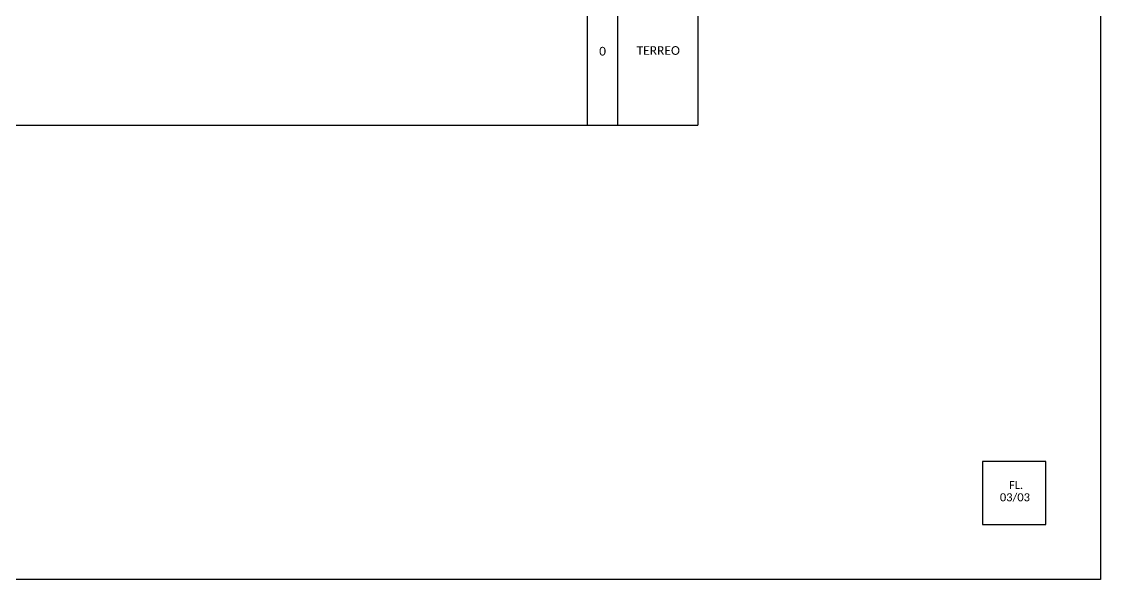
# Model space of a CAD drawing. Extents: x -4 to 2740, y 1 to 595.
# Drawn here: x 2335.4 to 2739.7, y 1.3 to 210.1 of the extents above; entities that cross this region are included whole.
import ezdxf
from ezdxf.enums import TextEntityAlignment as Align

# ---------------------------------------------------------------- set-up
doc = ezdxf.new("R2010")
doc.units = 0
doc.styles.add('WMF-Calibri0', font='calibri.ttf')

msp = doc.modelspace()

# ---------------------------------------------------------------- linework, layer by layer
msp.add_line((2089.62, 171.35), (2588.9, 171.35))
at = {"color": 7}
msp.add_lwpolyline([(1898.74, 595.26), (2739.74, 595.26), (2739.74, 1.26), (1898.74, 1.26)], close=True, dxfattribs=at)
for points in [[(2547.31, 424.12), (2547.31, 171.35)], [(2588.9, 424.12), (2588.9, 171.35)], [(2558.88, 171.35), (2558.88, 415.9)]]:
    msp.add_lwpolyline(points)
at = {"color": 0}
msp.add_lwpolyline([(2719.24, 45.46), (2695.54, 45.46), (2695.54, 21.75), (2719.24, 21.75)], close=True, dxfattribs=at)

# ---------------------------------------------------------------- texts
at = {"color": 7, "style": 'WMF-Calibri0'}
msp.add_text('TERREO', height=3.24, dxfattribs=at).set_placement((2565.9, 197.65))
at = {"style": 'WMF-Calibri0'}
for s, p in [('FL.', (2705.47, 35.09)), ('03/03', (2702.05, 30.5))]:
    msp.add_text(s, height=3, dxfattribs=at).set_placement(p)
at = {"color": 7, "style": 'WMF-Calibri0', "flags": 4}
msp.add_attdef('0', text='XX', height=3.24, dxfattribs=at).set_placement((2553.13, 199.01), align=Align.MIDDLE_CENTER)

doc.saveas('drawing.dxf')
